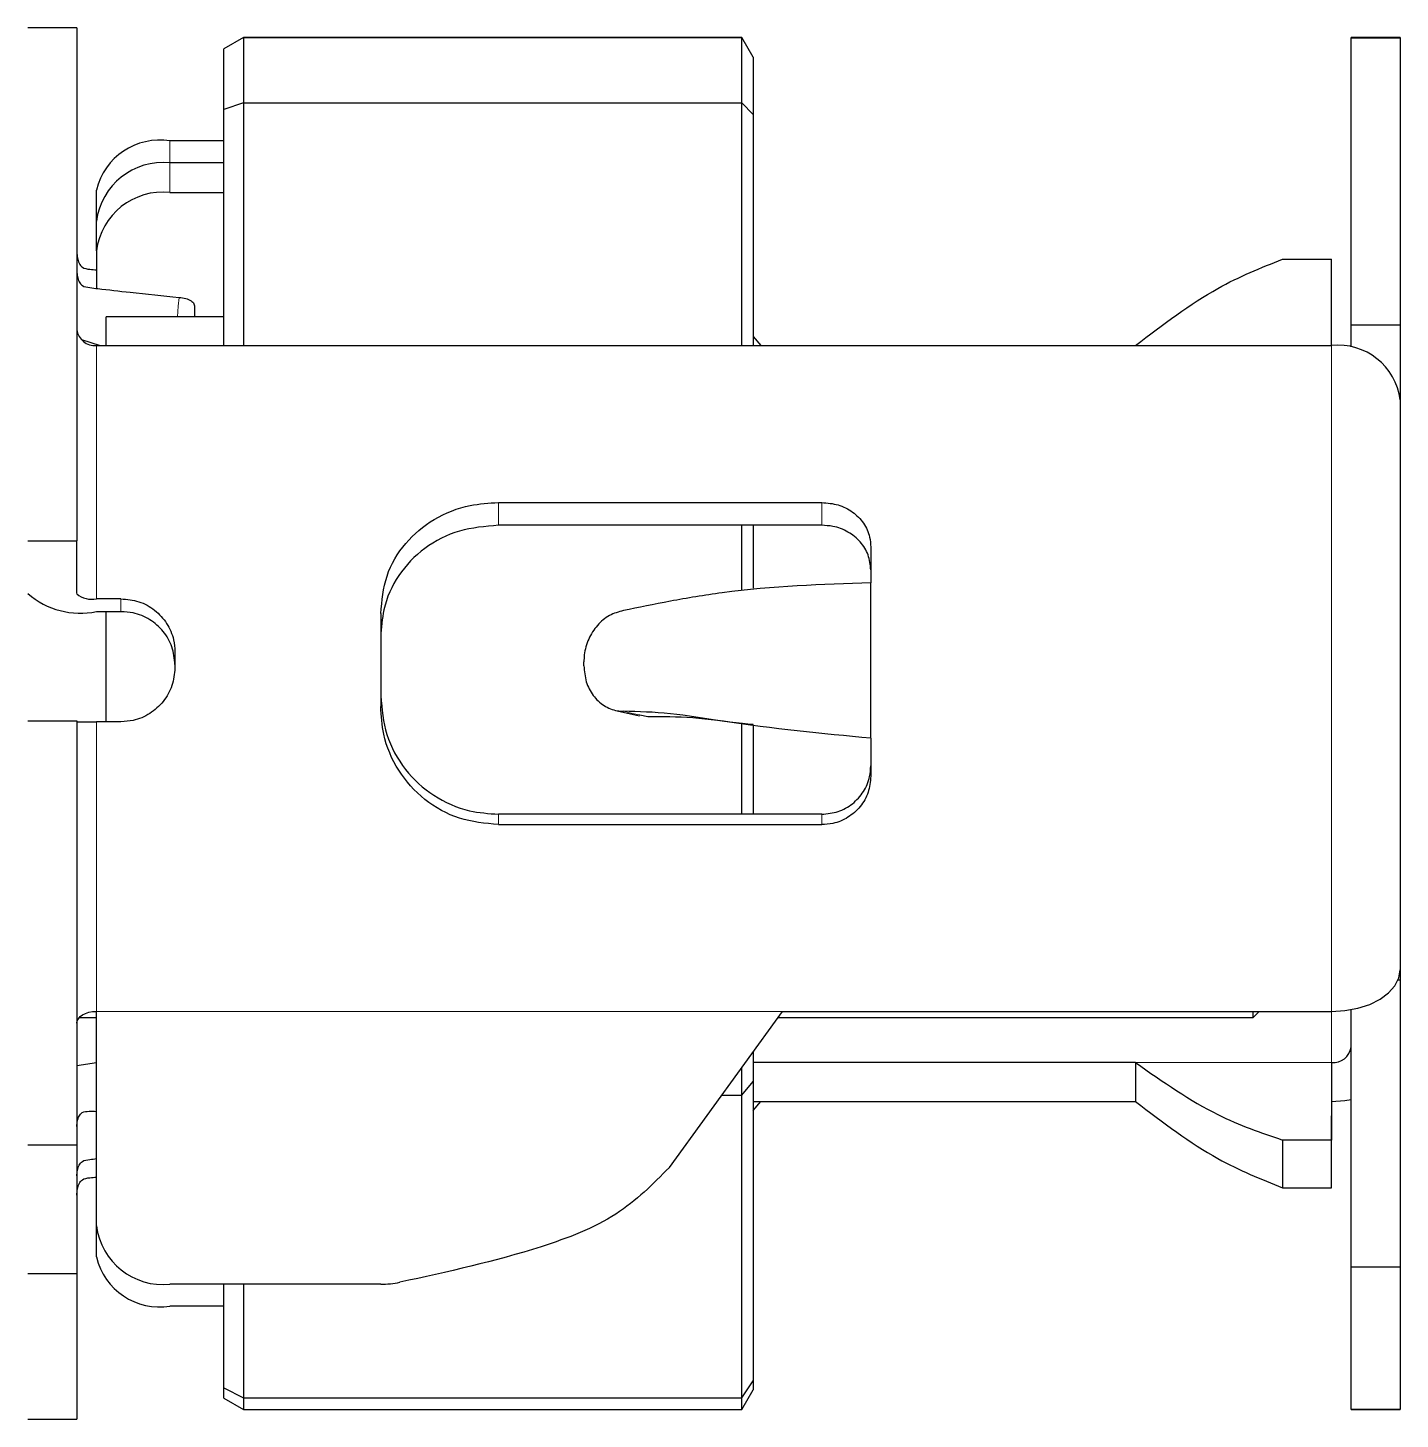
# Model space of a CAD drawing. Header units: millimetres. Extents: x -1002 to 1216, y 148 to 1990.
# Drawn here: x -3.57 to 10.43, y 1841.99 to 1856.19 of the extents above; entities that cross this region are included whole.
import ezdxf

# ---------------------------------------------------------------- set-up
doc = ezdxf.new("R2010")
doc.units = ezdxf.units.MM

msp = doc.modelspace()

# ---------------------------------------------------------------- linework, layer by layer
at = {"color": 7, "linetype": 'Continuous', "lineweight": 25}
for p, q in [((-3.066, 1856.186), (-3.566, 1856.186)), ((-3.066, 1856.186), (-3.066, 1850.949)), ((-1.366, 1856.086), (-1.566, 1855.97)), ((3.718, 1856.086), (-1.366, 1856.086)), ((-1.366, 1856.086), (-1.366, 1855.421)), ((-1.366, 1856.086), (3.718, 1856.086)), ((3.834, 1855.886), (3.718, 1856.086)), ((3.718, 1855.421), (3.718, 1856.086)), ((10.434, 1856.086), (9.934, 1856.086)), ((9.934, 1856.082), (9.934, 1856.086)), ((9.934, 1856.082), (10.434, 1856.082)), ((9.934, 1853.153), (9.934, 1856.082)), ((10.434, 1856.086), (10.434, 1856.082)), ((10.434, 1856.082), (10.434, 1853.153)), ((-1.566, 1855.352), (-1.566, 1855.97)), ((3.834, 1855.886), (3.834, 1855.3)), ((-1.366, 1855.421), (-1.566, 1855.352)), ((-1.366, 1855.421), (-1.366, 1852.944)), ((-1.366, 1855.421), (3.718, 1855.421)), ((3.718, 1852.944), (3.718, 1855.421)), ((3.834, 1855.3), (3.718, 1855.421)), ((-1.566, 1852.944), (-1.566, 1855.352)), ((3.834, 1855.3), (3.834, 1852.944)), ((-1.566, 1855.032), (-2.116, 1855.032)), ((-1.566, 1854.809), (-2.116, 1854.809)), ((-2.866, 1854.212), (-2.866, 1854.53)), ((-2.116, 1854.506), (-1.566, 1854.506)), ((-2.866, 1853.909), (-2.866, 1854.212)), ((-2.866, 1853.909), (-2.866, 1853.527)), ((9.234, 1853.825), (9.734, 1853.825)), ((-1.566, 1853.236), (-2.766, 1853.236)), ((-2.766, 1852.939), (-2.766, 1853.236)), ((9.934, 1853.153), (10.434, 1853.153)), ((9.934, 1852.929), (9.934, 1853.153)), ((10.434, 1853.153), (10.434, 1852.388)), ((-3.02, 1853.006), (-2.829, 1852.944)), ((3.834, 1853.037), (3.913, 1852.944)), ((-2.866, 1852.944), (7.734, 1852.944)), ((7.734, 1852.944), (9.734, 1852.944)), ((10.434, 1852.388), (10.434, 1846.572)), ((1.234, 1851.341), (4.534, 1851.341)), ((4.534, 1851.109), (1.234, 1851.109)), ((3.718, 1850.452), (3.718, 1851.109)), ((3.834, 1851.109), (3.834, 1850.466)), ((-3.566, 1850.949), (-3.066, 1850.949)), ((-3.066, 1850.411), (-3.066, 1850.949)), ((5.034, 1850.887), (5.034, 1850.521)), ((5.034, 1848.935), (5.034, 1850.521)), ((-2.616, 1850.358), (-2.866, 1850.358)), ((-2.616, 1850.227), (-2.866, 1850.227)), ((-2.766, 1849.104), (-2.766, 1850.227)), ((0.034, 1850.209), (0.034, 1849.258)), ((-2.066, 1849.819), (-2.066, 1849.654)), ((2.106, 1849.674), (2.106, 1849.714)), ((2.43, 1849.22), (2.675, 1849.164)), ((2.76, 1849.155), (2.677, 1849.171)), ((-3.566, 1849.112), (-3.066, 1849.112)), ((-3.066, 1849.112), (-3.066, 1844.784)), ((-2.616, 1849.104), (-2.866, 1849.104)), ((3.718, 1848.16), (3.718, 1849.083)), ((3.834, 1849.071), (3.834, 1848.16)), ((5.034, 1848.935), (5.034, 1848.548)), ((4.534, 1848.16), (1.234, 1848.16)), ((1.234, 1848.054), (4.534, 1848.054)), ((10.434, 1846.572), (10.434, 1846.469)), ((10.413, 1846.469), (10.434, 1846.469)), ((10.434, 1846.469), (10.434, 1843.54)), ((-2.866, 1843.96), (-2.866, 1846.148)), ((2.979, 1844.556), (4.134, 1846.148)), ((4.134, 1846.148), (9.734, 1846.148)), ((8.934, 1846.086), (8.996, 1846.148)), ((8.934, 1846.086), (8.934, 1846.148)), ((9.934, 1843.54), (9.934, 1846.165)), ((-3.041, 1846.086), (-2.866, 1846.086)), ((4.089, 1846.086), (8.934, 1846.086)), ((3.834, 1845.734), (3.834, 1845.431)), ((-3.066, 1845.595), (-2.866, 1845.626)), ((3.718, 1845.292), (3.718, 1845.575)), ((7.734, 1845.625), (3.834, 1845.625)), ((7.734, 1845.625), (7.734, 1845.227)), ((3.513, 1845.292), (3.718, 1845.292)), ((3.718, 1845.292), (3.834, 1845.431)), ((3.718, 1842.205), (3.718, 1845.292)), ((3.834, 1845.431), (3.834, 1842.377)), ((3.834, 1845.227), (7.734, 1845.227)), ((3.834, 1845.135), (3.913, 1845.227)), ((9.734, 1844.835), (9.734, 1845.081)), ((-3.066, 1844.784), (-3.566, 1844.784)), ((-3.066, 1844.784), (-3.066, 1843.469)), ((9.234, 1844.835), (9.234, 1844.347)), ((9.734, 1844.835), (9.234, 1844.835)), ((9.734, 1844.347), (9.734, 1844.835)), ((9.234, 1844.347), (9.734, 1844.347)), ((-2.866, 1843.642), (-2.866, 1843.96)), ((-3.066, 1843.469), (-3.566, 1843.469)), ((-3.066, 1843.469), (-3.066, 1841.986)), ((9.934, 1843.54), (10.434, 1843.54)), ((9.934, 1842.089), (9.934, 1843.54)), ((10.434, 1843.54), (10.434, 1842.089)), ((0.035, 1843.363), (-2.116, 1843.363)), ((-1.566, 1842.304), (-1.566, 1843.363)), ((-1.366, 1843.363), (-1.366, 1842.205)), ((-1.566, 1843.14), (-2.116, 1843.14)), ((3.718, 1842.205), (3.834, 1842.377)), ((3.834, 1842.377), (3.834, 1842.286)), ((-1.566, 1842.304), (-1.366, 1842.205)), ((-1.566, 1842.201), (-1.566, 1842.304)), ((-1.566, 1842.201), (-1.366, 1842.086)), ((-1.366, 1842.205), (3.718, 1842.205)), ((-1.366, 1842.205), (-1.366, 1842.086)), ((3.718, 1842.086), (3.834, 1842.286)), ((3.718, 1842.086), (3.718, 1842.205)), ((-1.366, 1842.086), (3.718, 1842.086)), ((-1.366, 1842.086), (3.718, 1842.086)), ((9.934, 1842.089), (10.434, 1842.089)), ((9.934, 1842.086), (9.934, 1842.089)), ((9.934, 1842.086), (10.434, 1842.086)), ((10.434, 1842.089), (10.434, 1842.086)), ((-3.566, 1841.986), (-3.066, 1841.986))]:
    msp.add_line(p, q, dxfattribs=at)
at = {"color": 8, "linetype": 'Continuous', "lineweight": 18}
for p, q in [((-2.116, 1855.032), (-2.116, 1854.809)), ((-2.116, 1854.809), (-2.116, 1854.506)), ((-2.866, 1852.944), (-2.866, 1850.358)), ((9.734, 1846.148), (9.734, 1852.944)), ((1.234, 1851.341), (1.234, 1851.109)), ((4.534, 1851.109), (4.534, 1851.341)), ((-2.616, 1850.227), (-2.616, 1850.358)), ((-2.866, 1849.104), (-2.866, 1846.148)), ((1.234, 1848.16), (1.234, 1848.054)), ((4.534, 1848.054), (4.534, 1848.16)), ((-2.866, 1846.148), (4.134, 1846.148)), ((9.734, 1845.625), (9.734, 1846.148)), ((9.734, 1845.625), (7.734, 1845.625))]:
    msp.add_line(p, q, dxfattribs=at)
at = {"color": 8, "linetype": 'Continuous', "lineweight": 18, "flags": 128}
msp.add_lwpolyline([(-2.038, 1853.236), (-2.031, 1853.346), (-2.024, 1853.435), (-2.024, 1853.435), (-2.024, 1853.435)], dxfattribs=at)
at = {"color": 7, "linetype": 'Continuous', "lineweight": 25, "flags": 128}
for points in [[(9.734, 1846.148), (9.87, 1846.156), (10.002, 1846.18), (10.123, 1846.219), (10.229, 1846.272), (10.316, 1846.336), (10.38, 1846.409), (10.42, 1846.489), (10.434, 1846.572)], [(-3.066, 1846.026), (-3.062, 1846.05), (-3.051, 1846.073), (-3.033, 1846.094), (-3.008, 1846.112), (-2.977, 1846.127), (-2.943, 1846.138), (-2.905, 1846.145), (-2.866, 1846.148)], [(9.734, 1845.227), (9.87, 1845.238), (9.934, 1845.25)]]:
    msp.add_lwpolyline(points, dxfattribs=at)
at = {"color": 7, "linetype": 'Continuous', "lineweight": 25}
for centre, radius, start, end in [((-2.22, 1854.375), 0.665, 81.0438, 166.5514), ((-2.185, 1854.125), 0.687, 84.2482, 172.7634), ((-2.185, 1853.823), 0.687, 84.2482, 172.7634), ((-2.885, 1853.127), 0.183, 187.2366, 275.7518), ((9.798, 1852.307), 0.641, 7.2366, 95.7518), ((-3.029, 1851.032), 0.821, 229.1472, 281.4476), ((-2.913, 1850.588), 0.235, 229.1472, 281.4476), ((-2.916, 1862.611), 13.508, 269.3637, 270.2121), ((9.752, 1845.807), 0.183, 264.2482, 352.7634), ((-2.185, 1844.046), 0.687, 187.2366, 275.7518), ((-2.22, 1843.796), 0.665, 193.4486, 278.9562), ((0.035, 1844.295), 0.932, 269.97, 282.0278)]:
    msp.add_arc(centre, radius, start, end, dxfattribs=at)
for points, knots in [([(-3.066, 1853.898), (-3.065, 1853.878), (-3.063, 1853.839), (-3.046, 1853.784), (-3.008, 1853.73), (-2.937, 1853.722), (-2.889, 1853.717), (-2.866, 1853.715)], [0, 0, 0, 0, 0.195353, 0.37764, 0.539051, 0.782239, 1, 1, 1, 1]), ([(7.734, 1852.944), (8.014, 1853.157), (8.514, 1853.537), (9.014, 1853.737), (9.234, 1853.825)], [0, 0, 0, 0, 0.5599109, 1, 1, 1, 1]), ([(9.734, 1852.944), (9.734, 1853.157), (9.734, 1853.537), (9.734, 1853.737), (9.734, 1853.825)], [0, 0, 0, 0, 0.559866, 1, 1, 1, 1]), ([(-3.066, 1853.703), (-3.065, 1853.684), (-3.063, 1853.647), (-3.046, 1853.596), (-3.008, 1853.544), (-2.932, 1853.534), (-2.771, 1853.515), (-2.458, 1853.479), (-2.189, 1853.452), (-2.024, 1853.435)], [0, 0, 0, 0, 0.052051, 0.100621, 0.143629, 0.208426, 0.277664, 0.558659, 1, 1, 1, 1]), ([(-2.024, 1853.435), (-2, 1853.432), (-1.951, 1853.425), (-1.898, 1853.402), (-1.87, 1853.374), (-1.867, 1853.355), (-1.866, 1853.348)], [0, 0, 0, 0, 0.2663313, 0.5484492, 0.8291355, 1, 1, 1, 1]), ([(-1.866, 1853.348), (-1.866, 1853.319), (-1.866, 1853.281), (-1.866, 1853.244), (-1.866, 1853.236)], [0, 0, 0, 0, 0.7867343, 1, 1, 1, 1]), ([(0.034, 1850.209), (0.046, 1850.339), (0.071, 1850.599), (0.271, 1850.936), (0.568, 1851.185), (0.907, 1851.321), (1.137, 1851.335), (1.234, 1851.341)], [0, 0, 0, 0, 0.212833, 0.42585, 0.635542, 0.846587, 1, 1, 1, 1]), ([(4.534, 1851.341), (4.59, 1851.336), (4.702, 1851.327), (4.852, 1851.25), (4.965, 1851.136), (5.025, 1851.007), (5.031, 1850.921), (5.034, 1850.887)], [0, 0, 0, 0, 0.2144453, 0.4288931, 0.6432387, 0.8571881, 1, 1, 1, 1]), ([(1.234, 1851.109), (1.099, 1851.097), (0.829, 1851.074), (0.47, 1850.889), (0.201, 1850.61), (0.055, 1850.285), (0.04, 1850.062), (0.034, 1849.968)], [0, 0, 0, 0, 0.212875, 0.425767, 0.637937, 0.847353, 1, 1, 1, 1]), ([(5.034, 1850.653), (5.028, 1850.705), (5.017, 1850.809), (4.932, 1850.945), (4.806, 1851.047), (4.665, 1851.101), (4.571, 1851.106), (4.534, 1851.109)], [0, 0, 0, 0, 0.2142948, 0.4286301, 0.6422302, 0.856153, 1, 1, 1, 1]), ([(5.034, 1850.521), (4.535, 1850.505), (3.864, 1850.485), (2.969, 1850.333), (2.665, 1850.27), (2.51, 1850.238)], [0, 0, 0, 0, 0.5876932, 0.7908183, 1, 1, 1, 1]), ([(-2.616, 1850.358), (-2.554, 1850.353), (-2.431, 1850.341), (-2.266, 1850.249), (-2.142, 1850.113), (-2.076, 1849.961), (-2.069, 1849.86), (-2.066, 1849.819)], [0, 0, 0, 0, 0.214393, 0.428789, 0.643061, 0.856854, 1, 1, 1, 1]), ([(-2.066, 1849.687), (-2.072, 1849.748), (-2.084, 1849.871), (-2.178, 1850.032), (-2.317, 1850.153), (-2.472, 1850.218), (-2.575, 1850.225), (-2.616, 1850.227)], [0, 0, 0, 0, 0.214211, 0.428471, 0.641842, 0.855602, 1, 1, 1, 1]), ([(2.51, 1850.238), (2.461, 1850.225), (2.364, 1850.198), (2.239, 1850.092), (2.149, 1849.951), (2.11, 1849.818), (2.107, 1849.738), (2.106, 1849.714)], [0, 0, 0, 0, 0.225867, 0.451734, 0.677598, 0.903479, 1, 1, 1, 1]), ([(-2.066, 1849.654), (-2.072, 1849.592), (-2.084, 1849.469), (-2.178, 1849.305), (-2.317, 1849.18), (-2.472, 1849.113), (-2.575, 1849.107), (-2.616, 1849.104)], [0, 0, 0, 0, 0.214305, 0.42865, 0.642279, 0.856223, 1, 1, 1, 1]), ([(2.106, 1849.674), (2.111, 1849.619), (2.121, 1849.508), (2.196, 1849.366), (2.307, 1849.262), (2.42, 1849.216), (2.489, 1849.212), (2.51, 1849.21)], [0, 0, 0, 0, 0.225883, 0.451767, 0.67765, 0.903524, 1, 1, 1, 1]), ([(0.034, 1849.368), (0.046, 1849.234), (0.07, 1848.965), (0.269, 1848.605), (0.564, 1848.335), (0.903, 1848.184), (1.135, 1848.167), (1.234, 1848.16)], [0, 0, 0, 0, 0.212376, 0.424979, 0.633479, 0.843609, 1, 1, 1, 1]), ([(1.234, 1848.054), (1.099, 1848.067), (0.829, 1848.092), (0.47, 1848.295), (0.2, 1848.595), (0.055, 1848.936), (0.04, 1849.163), (0.034, 1849.258)], [0, 0, 0, 0, 0.2132377, 0.4264897, 0.6391595, 0.8495978, 1, 1, 1, 1]), ([(5.034, 1848.935), (4.535, 1848.983), (3.864, 1849.047), (2.969, 1849.199), (2.665, 1849.207), (2.51, 1849.21)], [0, 0, 0, 0, 0.587693, 0.790818, 1, 1, 1, 1]), ([(3.834, 1849.074), (3.797, 1849.078), (3.596, 1849.098), (3.197, 1849.156), (2.907, 1849.155), (2.76, 1849.155)], [0, 0, 0, 0, 0.0995588, 0.5447397, 1, 1, 1, 1]), ([(4.534, 1848.16), (4.59, 1848.165), (4.702, 1848.176), (4.852, 1848.261), (4.965, 1848.385), (5.025, 1848.525), (5.031, 1848.617), (5.034, 1848.655)], [0, 0, 0, 0, 0.214385, 0.428772, 0.643033, 0.856802, 1, 1, 1, 1]), ([(5.034, 1848.548), (5.028, 1848.492), (5.017, 1848.38), (4.932, 1848.232), (4.805, 1848.121), (4.665, 1848.062), (4.571, 1848.056), (4.534, 1848.054)], [0, 0, 0, 0, 0.214373, 0.428779, 0.642592, 0.856666, 1, 1, 1, 1]), ([(7.734, 1845.625), (8.014, 1845.429), (8.514, 1845.08), (9.014, 1844.91), (9.234, 1844.835)], [0, 0, 0, 0, 0.559868, 1, 1, 1, 1]), ([(9.734, 1845.625), (9.734, 1845.429), (9.734, 1845.08), (9.734, 1844.91), (9.734, 1844.835)], [0, 0, 0, 0, 0.559785, 1, 1, 1, 1]), ([(7.734, 1845.227), (8.014, 1845.015), (8.514, 1844.635), (9.014, 1844.435), (9.234, 1844.347)], [0, 0, 0, 0, 0.559911, 1, 1, 1, 1]), ([(-3.066, 1844.974), (-3.065, 1844.993), (-3.063, 1845.03), (-3.046, 1845.079), (-3.01, 1845.124), (-2.939, 1845.129), (-2.891, 1845.128), (-2.866, 1845.127)], [0, 0, 0, 0, 0.195302, 0.377541, 0.538909, 0.761383, 1, 1, 1, 1]), ([(-3.066, 1844.468), (-3.065, 1844.488), (-3.063, 1844.524), (-3.046, 1844.576), (-3.008, 1844.627), (-2.937, 1844.637), (-2.889, 1844.642), (-2.866, 1844.645)], [0, 0, 0, 0, 0.195353, 0.37764, 0.539051, 0.782239, 1, 1, 1, 1]), ([(-3.066, 1844.273), (-3.065, 1844.294), (-3.063, 1844.333), (-3.046, 1844.387), (-3.008, 1844.441), (-2.937, 1844.45), (-2.889, 1844.454), (-2.866, 1844.456)], [0, 0, 0, 0, 0.195353, 0.37764, 0.539051, 0.782239, 1, 1, 1, 1]), ([(2.979, 1844.556), (2.81, 1844.385), (2.459, 1844.03), (1.477, 1843.656), (0.714, 1843.489), (0.23, 1843.383)], [0, 0, 0, 0, 0.254027, 0.526591, 1, 1, 1, 1])]:
    msp.add_open_spline(points, degree=3, knots=knots, dxfattribs=at)
at = {"color": 8, "linetype": 'Continuous', "lineweight": 18}
msp.add_open_spline([(2.51, 1849.21), (2.552, 1849.201), (2.62, 1849.186), (2.703, 1849.167), (2.745, 1849.158), (2.76, 1849.155)], degree=3, knots=[0, 0, 0, 0, 0.502362, 0.815418, 1, 1, 1, 1], dxfattribs=at)

doc.saveas('drawing.dxf')
